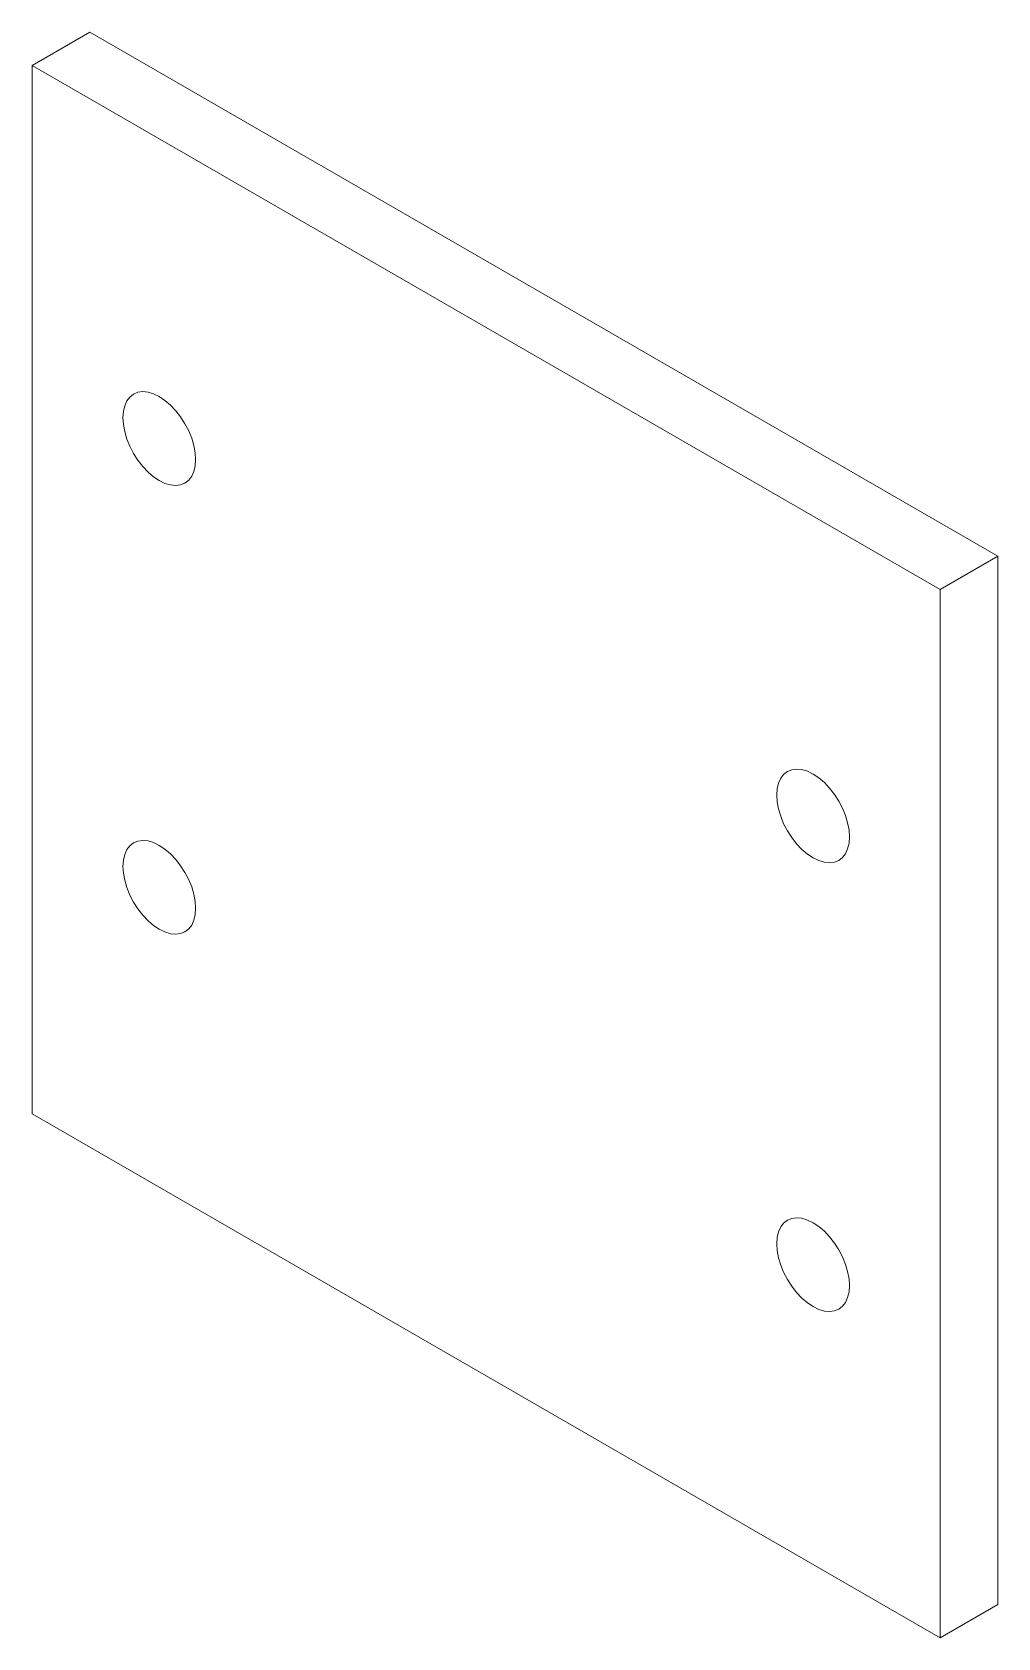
# Paper-space layout '_Isométrique' of a CAD drawing. Header units: inches. Extents: x -0.39 to 0.35, y -0.63 to 0.6.
import ezdxf

# ---------------------------------------------------------------- set-up
doc = ezdxf.new("R2010")
doc.units = ezdxf.units.IN
doc.header["$MEASUREMENT"] = 0

psp = doc.layouts.new('_Isométrique')

# ---------------------------------------------------------------- linework, layer by layer
at = {"color": 7, "linetype": 'Continuous', "lineweight": 15}
for p, q in [((-0.3922, 0.5772), (-0.348, 0.6027)), ((0.348, 0.201), (-0.348, 0.6027)), ((-0.3922, 0.5772), (-0.3922, -0.2265)), ((0.3038, 0.1754), (-0.3922, 0.5772)), ((0.3038, 0.1754), (0.348, 0.201)), ((0.348, -0.6027), (0.348, 0.201)), ((0.3038, -0.6282), (0.3038, 0.1754)), ((-0.3922, -0.2265), (0.3038, -0.6282)), ((0.3038, -0.6282), (0.348, -0.6027))]:
    psp.add_line(p, q, dxfattribs=at)
at = {"color": 7, "linetype": 'Continuous', "lineweight": 15, "flags": 128}
for points in [[(-0.2669, 0.275), (-0.2672, 0.2803), (-0.2683, 0.2858), (-0.2699, 0.2914), (-0.2722, 0.297), (-0.2751, 0.3025), (-0.2784, 0.3077), (-0.2821, 0.3125), (-0.2861, 0.3167), (-0.2904, 0.3204), (-0.2947, 0.3233), (-0.2991, 0.3254), (-0.3033, 0.3267), (-0.3074, 0.3271), (-0.3111, 0.3266), (-0.3144, 0.3252), (-0.3173, 0.323), (-0.3195, 0.32), (-0.3212, 0.3163), (-0.3222, 0.312), (-0.3226, 0.3072), (-0.3222, 0.302), (-0.3212, 0.2965), (-0.3195, 0.2908), (-0.3173, 0.2852), (-0.3144, 0.2797), (-0.3111, 0.2746), (-0.3074, 0.2698), (-0.3033, 0.2655), (-0.2991, 0.2619), (-0.2947, 0.259), (-0.2904, 0.2568), (-0.2861, 0.2556), (-0.2821, 0.2552), (-0.2784, 0.2557), (-0.2751, 0.257), (-0.2722, 0.2592), (-0.2699, 0.2622), (-0.2683, 0.2659), (-0.2672, 0.2702), (-0.2669, 0.275)], [(0.2342, -0.0142), (0.2339, -0.009), (0.2328, -0.0035), (0.2312, 0.0021), (0.2289, 0.0077), (0.226, 0.0132), (0.2227, 0.0184), (0.219, 0.0232), (0.215, 0.0274), (0.2107, 0.0311), (0.2064, 0.034), (0.202, 0.0361), (0.1978, 0.0374), (0.1937, 0.0378), (0.19, 0.0373), (0.1867, 0.0359), (0.1838, 0.0337), (0.1816, 0.0307), (0.1799, 0.0271), (0.1789, 0.0227), (0.1785, 0.0179), (0.1789, 0.0127), (0.1799, 0.0072), (0.1816, 0.0016), (0.1838, -0.0041), (0.1867, -0.0095), (0.19, -0.0147), (0.1937, -0.0195), (0.1978, -0.0238), (0.202, -0.0274), (0.2064, -0.0303), (0.2107, -0.0324), (0.215, -0.0337), (0.219, -0.0341), (0.2227, -0.0336), (0.226, -0.0323), (0.2289, -0.0301), (0.2312, -0.0271), (0.2328, -0.0234), (0.2339, -0.0191), (0.2342, -0.0142)], [(-0.2669, -0.0689), (-0.2672, -0.0637), (-0.2683, -0.0582), (-0.2699, -0.0526), (-0.2722, -0.047), (-0.2751, -0.0415), (-0.2784, -0.0363), (-0.2821, -0.0315), (-0.2861, -0.0273), (-0.2904, -0.0236), (-0.2947, -0.0207), (-0.2991, -0.0186), (-0.3033, -0.0173), (-0.3074, -0.0169), (-0.3111, -0.0174), (-0.3144, -0.0188), (-0.3173, -0.021), (-0.3195, -0.0239), (-0.3212, -0.0276), (-0.3222, -0.032), (-0.3226, -0.0368), (-0.3222, -0.042), (-0.3212, -0.0475), (-0.3195, -0.0531), (-0.3173, -0.0588), (-0.3144, -0.0642), (-0.3111, -0.0694), (-0.3074, -0.0742), (-0.3033, -0.0785), (-0.2991, -0.0821), (-0.2947, -0.085), (-0.2904, -0.0871), (-0.2861, -0.0884), (-0.2821, -0.0888), (-0.2784, -0.0883), (-0.2751, -0.087), (-0.2722, -0.0848), (-0.2699, -0.0818), (-0.2683, -0.0781), (-0.2672, -0.0738), (-0.2669, -0.0689)], [(0.2342, -0.3582), (0.2339, -0.353), (0.2328, -0.3475), (0.2312, -0.3419), (0.2289, -0.3362), (0.226, -0.3308), (0.2227, -0.3256), (0.219, -0.3208), (0.215, -0.3165), (0.2107, -0.3129), (0.2064, -0.31), (0.202, -0.3079), (0.1978, -0.3066), (0.1937, -0.3062), (0.19, -0.3067), (0.1867, -0.308), (0.1838, -0.3102), (0.1816, -0.3132), (0.1799, -0.3169), (0.1789, -0.3212), (0.1785, -0.3261), (0.1789, -0.3313), (0.1799, -0.3368), (0.1816, -0.3424), (0.1838, -0.348), (0.1867, -0.3535), (0.19, -0.3587), (0.1937, -0.3635), (0.1978, -0.3677), (0.202, -0.3714), (0.2064, -0.3743), (0.2107, -0.3764), (0.215, -0.3777), (0.219, -0.3781), (0.2227, -0.3776), (0.226, -0.3762), (0.2289, -0.374), (0.2312, -0.3711), (0.2328, -0.3674), (0.2339, -0.363), (0.2342, -0.3582)]]:
    psp.add_lwpolyline(points, dxfattribs=at)

doc.saveas('drawing.dxf')
